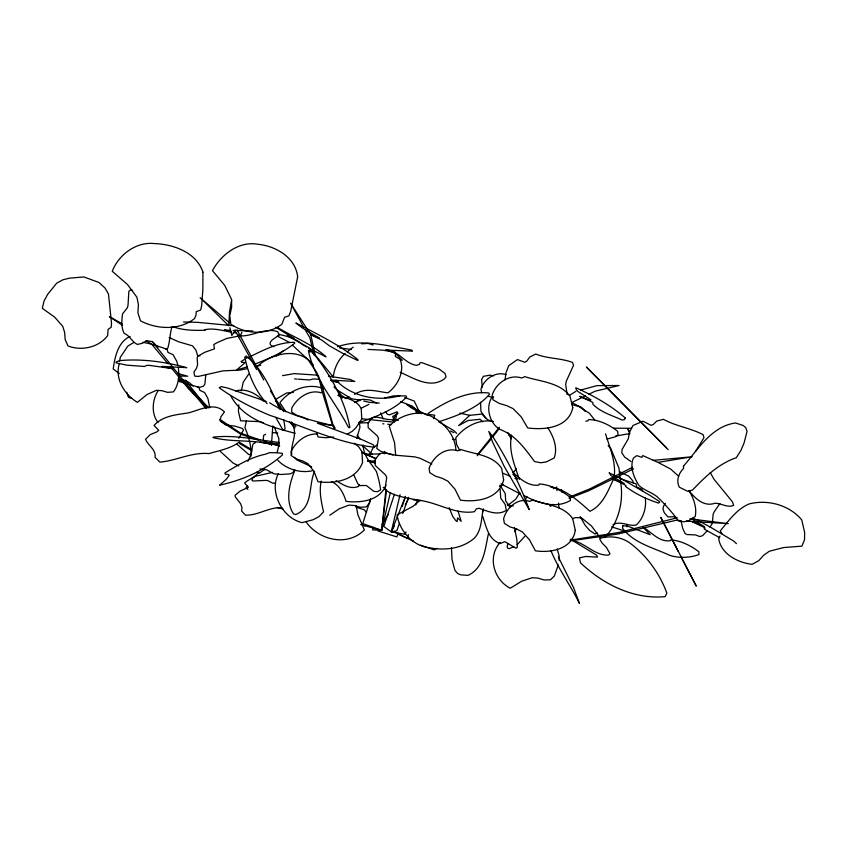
<?xml version="1.0" encoding="UTF-8"?>
<svg xmlns="http://www.w3.org/2000/svg" width="847" height="847" viewBox="0 0 847 847"><rect width="100%" height="100%" fill="white"/><g stroke="black" fill="none" stroke-linecap="round" stroke-linejoin="round"><path stroke-width="1.27" d="M263.237 440.324L263.629 435.358L265.609 434.257M451.451 547.85L452.054 559.655L454.966 570.497L457.634 573.514L460.789 574.869L468.042 575.367C484.219 567.808 485.066 548.528 488.518 533.356M238.759 404.824L238.409 411.398L240.601 420.747L259.891 421.679L263.533 422.801M272.798 425.872L271.421 445.469M250.744 456.851C251.855 446.824 248.827 436.883 244.942 427.746L246.392 420.959M333.284 377.508C333.919 368.561 338.482 359.266 345.153 353.443M205.81 374.628L204.879 384.104L203.481 386.19L199.765 387.301L197.372 387.121M385.893 489.958L381.711 530.317L372.542 529.841L373.368 527.342M171.952 326.783C169.866 333.877 169.908 341.532 167.685 348.456L165.589 349.229M386.56 489.926L381.711 530.317L364.083 525.511M505.077 379.827L505.934 372.955L508.751 365.65L517.464 359.583L524.896 362.304L526.898 361.013L529.703 357.063L535.728 354.035C547.649 358.874 560.756 357.942 572.583 362.463L573.514 365.459L566.304 381.15L565.648 384.358L567.183 394.617M250.807 454.871L248.626 454.426L237.044 444.262M511.588 435.072C508.242 450.339 514.595 465.183 519.391 479.37M483.15 509.523C481.128 519.338 481.647 530.73 474.204 538.311C461.922 548.867 444.506 550.709 429.069 547.702C412.616 545.839 399.466 530.751 397.063 514.891L413.177 506.22L420.123 500.238M119.289 363.723C114.673 379.011 124.52 394.67 137.426 402.325L147.007 394.533L156.272 390.382L161.692 390.636L167.537 392.341L173.339 391.907C178.749 385.343 179.268 375.666 178.357 367.482M119.681 361.171L120.263 357.349L127.855 346.063L133.635 342.569M238.769 438.291L243.438 430.202L242.549 428.497L235.127 426.179L225.651 424.898L220.22 420.895L220.834 416.872L224.444 411.938C214.164 401.383 199.278 410.372 187.727 413.018C175.89 414.776 162.539 415.962 154.038 425.416L158.728 430.35L156.663 431.981L150.268 434.596L145.536 439.297C147.992 445.575 156.314 449.535 155.065 457.348L159.956 462.134C176.42 460.673 191.888 451.97 208.965 453.6C219.119 450.604 230.373 448.624 239.013 442.25M408.36 534.605L407.725 538.47L394.173 531.778M395.475 420.61L396.862 413.029L392.817 420.652M384.294 453.865L384.803 451.335M507.84 543.435L507.152 546.813L507.649 548.115L509.058 548.676L513.811 546.707M390.192 493.134L381.711 530.317L362.76 523.573L370.615 498.661M241.279 390.859L243.301 382.082L248.637 374.183M277.128 452.732L282.422 453.389L282.464 454.871C265.1 470.445 242.295 480.196 219.585 485.183L226.382 479.18L229.23 475.283L228.087 474.415L225.376 474.225L224.91 472.954C237.594 465.247 251.104 457.02 265.778 454.151L269.272 452.7L277.128 452.732L278.801 445.575L278.885 438.651L274.386 427.036M400.059 494.743L391.261 531.852L405.162 534.351L406.041 531.895M241.893 332.246L240.05 336.831M558.3 564.885L554.362 575.992L550.508 579.793L544.166 579.983L538.057 578.152L532.223 577.707L521.636 581.254L510.243 588.231C493.78 579.846 487.141 556.712 500.185 542.419M482.525 512.329L483.468 508.92M231.644 300.156L229.569 311.357L228.806 325.301M356.756 438.418L359.964 427.322L359.266 422.092M370.499 499.741L369.525 503.107L366.148 506.961L360.208 507.237L354.374 505.5L348.869 505.14L339.171 508.825L329.779 515.272M321.214 481.096C318.938 491.218 321.278 501.922 323.554 511.916L318.917 516.67L313.125 519.719L302.04 522.652C282.295 517.866 268.965 492.255 278.292 473.748M402.209 506.57L405.417 496.48M394.437 494.256L383.818 526.516L391.261 531.852L396.82 530.762L399.392 523.34M402.823 513.462L408.402 497.39M415.718 504.918L417.486 500.016M398.249 533.271L396.904 536.934L378.069 530.995M314.544 471.292C308.192 486.083 313.612 506.707 295.825 514.584L293.507 513.864C285.037 500.926 289.367 483.521 294.936 470.127M433.431 418.693L434.765 415.189L429.344 414.543L428.031 413.495C445.903 401.69 466.612 390.721 488.655 392.976L489.555 394.226C476.903 408.963 456.681 415.824 438.598 421.859M405.491 496.416L391.261 531.852L394.31 526.029M525.479 499.666L526.876 496.427M294.163 470.117L293.062 472.499L290.394 473.844L280.982 474.5L273.92 473.791L266.54 469.789L259.923 468.942M719.961 536.056L718.722 538.745C721.104 554.182 738.129 562.747 752.136 564.335L758.88 560.566L763.666 555.251L769.351 551.249L783.56 547.564L801.908 546.156L804.544 539.655L804.65 532.477L801.738 519.899C789.446 505.034 767.742 499.19 749.299 503.88C736.879 508.962 728.579 520.863 720.236 530.91L721.993 533.832M370.001 454.161L372.86 448.307L376.989 444.919M235.286 329.928L231.803 335.528L229.886 327.715M405.258 505.045L408.91 498.047M247.896 461.319L251.411 453.632L252.586 445.448L253.285 443.807L255.625 442.505M385.936 485.183C379.837 500.831 360.674 503.086 346.074 501.382C343.628 493.473 339.467 484.855 331.346 481.636M709.998 527.152L712.359 523.245L713.11 514.425L714.148 511.895L719.844 503.584M695.461 451.589L703.963 437.74L703.095 434.659C690.517 428.021 676.022 426.274 663.423 419.318L656.647 421.118L653.376 424.463L651.11 425.342L642.979 421.203L632.995 425.501L629.533 432.182L628.294 438.82L622.026 449.545L621.836 452.891L624.663 457.094L630.888 461.499M382.188 524.325L388.35 514.32M519.846 492.679L515.696 499.275L507.597 505.521M252.713 478.693L251.834 480.058L252.935 481.022L265.683 480.376L267.832 480.63L272.628 483.15L275.084 483.129M665.35 503.362L663.593 506.008L662.947 508.952L664.313 512.806L668.061 517.009L673.143 516.712L676.255 517.528M514.627 531.63L516.575 528.772M359.488 484.802L358.27 486.57C349.875 489.651 342.855 484.579 336.058 480.673M158.304 390.425C152.333 399.35 150.914 413.569 157.987 422.441M253.465 477.666L258.568 472.668M513.303 472.742L516.426 468.486M499.412 427.216L477.359 454.818M491.281 438.926L477.285 455.697M492.89 436.83L488.783 431.409L492.403 441.658L504.198 466.39L529.248 509.64C519.92 484.209 507.491 459.656 492.89 436.83L499.201 428.624M524.759 536.342L517.146 544.748M371.05 419.392L372.521 417.55L376.947 417.148L387.28 419.371L398.259 420.493M247.673 485.945L246.032 487.819L247.906 489.407M370.319 420.218L368.127 422.664L368.149 427.671L377.444 436.014L378.482 438.301L376.777 448.444L380.419 451.144L393.061 455.072M707.213 530.783L702.618 535.643L699.791 536.575L695.503 534.912L686.811 534.542L685.022 533.388L682.65 528.232L681.401 522.334L679.76 520.513M550.719 506.273L552.593 504.452M264.889 469.249L259.785 472.891L257.139 472.658M491.461 420.938L487.808 419.868L481.848 414.067L469.746 415.337L458.619 425.639L468.01 420.525L480.101 419.286L482.652 421.795M604.853 537.601C618.945 522.43 624.218 500.132 620.258 479.878M356.608 401.658L358.334 400.091L363.109 399.329L370.118 399.985L376.682 403.108M337.551 346.772C360.907 338.366 387.799 345.904 411.504 350.023L412.468 351.134L385.523 350.065C398.439 349.779 404.252 363.522 416.406 365.322L419.487 364.369L419.71 363.13L421.478 362.505L438.915 368.911L445.014 373.4L446.073 376.841L444.262 378.98C429.948 389.122 413.696 378.08 400.165 372.267M347.164 351.865L353.199 347.132M276.249 356.142L283.046 350.997M256.419 367.122C271.284 353.019 299.69 346.158 313.422 365.29M597.135 532.668L595.113 534.023L589.576 530.423L585.086 525.182L580.163 516.585M321.955 392.267L321.119 392.796C309.303 388.995 296.99 397.984 291.707 408.222L291.76 412.129L296.715 415.316L303.12 417.306L308.234 419.932M562.101 492.372L561.508 489.831M569.205 395.496L575.844 391.378M499.624 486.432L502.949 484.368M244.571 359.382L241.088 361.531L241.586 362.294L245.259 362.527L236.578 369.98L247.133 366.92M275.54 399.53L286.487 393.019L293.401 392.394M347.302 434.162L352.426 431.165L356.111 427.544L361.764 419.053L361.235 408.826C357.021 399.805 346.476 398.376 338.048 395.401M493.642 396.798L491.556 397.942C485.342 408.127 489.926 424.283 500.63 429.768C515.759 435.305 525.299 449.154 534.552 461.573L540.862 462.769L546.315 461.901L554.192 457.952C557.993 447.841 553.43 436.237 547.776 427.671M436.872 548.337L434.056 549.83L420.44 545.15M361.351 408.169L369.006 404.315M349.112 396.915L345.735 398.662L340.886 394.829L338.069 390.541M553.25 488.74L555.357 487.66M247.853 357.73C262.623 350.626 277.774 342.103 294.576 342.336L294.661 343.289C282.856 352.776 268.446 358.768 254.407 364.295M632.624 467.248L589.84 488.878L569.195 497.178M571.513 402.685L585.362 395.951M588.644 394.363L595.187 391.187L619.083 385.512L596.976 385.618L580.809 390.022M633.641 468.815L588.527 490.847L569.12 498.322M130.152 336.439C117.987 341.849 114.853 357.032 113.202 369.006L119.311 373.559M354.522 394.374C365.65 387.195 376.417 391.452 387.926 392.839C397.719 385.586 405.11 371.346 400.028 359.181L395.433 356.598L395.358 353.464L394.353 352.066L395.358 352.479L383.066 350.182L367.916 349.409M354.501 402.558L360.219 400.186L351.452 398.746L336.651 389.662L333.972 386.857M549.703 505.797L553.345 504.399M359.086 422.664C375.909 416.766 394.024 410.064 406.581 397.095L406.062 395.898L393.675 395.856L384.644 397.974M612.91 524.738C620.502 520.28 628.326 526.76 636.235 525.002C643.339 518.533 646.642 507.586 645.287 498.1M572.434 518.639L575.611 517.581L581.487 517.856L591.534 526.019L600.682 538.385M255.836 366.55L260.802 365.131M606.928 439.127L615.187 436.861L618.056 434.829L617.654 431.314C609.713 424.929 598.702 419.54 588.527 419.593L587.913 420.832L585.849 421.224M400.028 395.687C378.26 401.827 351.749 397.063 335.952 380.165M282.527 375.666L294.121 373.622L318.44 375.21M677.293 517.792L618.977 532.435L574.075 539.56L570.306 539.348M247.398 368.593L240.336 370.044L222.729 370.901L198.547 376.386L194.842 376.195L194.387 374.935L193.942 371.949L196.419 368.466L197.605 364.697L197.139 357.805L197.859 356.195L204.783 352.288L214.439 348.879L213.793 344.538L217.065 342.686L226.689 338.493L238.716 336.047M615.674 436.099L629.977 433.516L627.669 428.709L629.501 431.981M235.582 390.975C246.032 387.958 256.535 393.527 263.491 401.139M688.971 490.593C693.545 498.11 697.102 507.649 695.228 516.511L688.749 520.767L684.069 521.837L678.394 520.852C672.01 512.096 664.831 503.976 656.923 496.554C651.227 492.149 644.08 490.328 638.797 485.32C634.054 477.592 629.437 467.004 633.418 458.089L636.817 455.612L641.835 457.369L642.757 455.58L657.981 462.388L692.126 456.766L652.921 460.387M272.586 472.372L254.809 476.406L247.006 481.064L244.645 483.065L248.383 487.29L240.008 491.165L235.032 495.368L235.35 496.988L240.633 503.732L241.935 507.491L241.607 511.048L245.545 515.177C258.039 515.59 269.282 506.845 281.892 507.681M312.056 470.826C300.029 473.399 286.201 469.09 277.816 460.26M240.008 335.899C252.692 336.545 265.333 327.26 277.625 331.664L279.372 335.01L273.348 339.086A24.341 7.189 -12.8 0 0 273.899 346.677M333.654 437.063L325.661 437.74L318.101 436.978L316.63 432.584M275.455 400.747L279.605 405.766M252.766 330.976L232.999 330.436M361.669 343.808L368.106 343.416L373.135 344.983M371.547 461.827L373.019 462.356M183.513 321.998L197.436 322.326L233.74 325.767M364.665 454.183L380.367 453.928M613.588 428.19L631.618 428.286M367.46 460.969L375.38 461.001M550.381 486.856C565.87 489.301 578.49 501.138 589.978 511.281C603.255 504.992 608.135 490.36 614.033 478.026C616.457 462.684 609.956 448.169 605.52 433.865M452.563 439.402L455.093 439.519M359.319 423.034L368.921 422.664M179.13 376.015L187.748 376.216L178.219 373.622M570.052 540.375C584.07 541.064 593.631 555.717 608.262 555.113L610.073 553.853L606.261 547.194L602.164 543.139L599.718 539.073L600.512 538.057C610.803 535.6 621.772 536.934 630.401 543.414C646.917 555.844 659.824 573.779 666.833 593.08L665.16 596.648C633.344 599.57 603.138 584.229 580.481 562.842L579.454 557.887L585.669 556.479L597.516 557.104L596.584 555.166L572.688 540.566L617.643 534.065L676.097 520.27L681.115 520.683M379.308 403.087L369.504 402.367L363.702 401.002M351.399 349.504L339.626 347.926M298.123 379.17L309.409 379.954L313.369 378.927L319.848 379.371M689.829 518.84L728.282 523.647L686.123 521.106M230.68 330.266L224.264 330.002L230.966 331.558M294.618 378.884L296.905 379.075M178.781 379.795L185.387 380.367L189.664 382.886L192.968 386.052M279.108 443.839L259.902 442.092L270.564 444.019C250.786 439.529 232.681 442.388 212.883 437.581L213.338 437.126C235.286 434.627 257.424 439.995 279.192 442.43M330.828 380.049L354.787 381.436L350.012 379.424L328.477 376.163M382.749 423.775L383.913 423.881M387.746 424.262L391.536 424.612M361.521 418.725L394.151 422.208M413.22 499.868L420.726 500.63M272.501 432.521L277.721 433.05M317.286 433.95C305.958 433.558 295.995 441.552 291.103 451.398L291.146 455.538L296.206 458.894L302.739 460.98L307.948 463.733L313.972 471.398L318.006 481.752C334.756 483.923 355.804 480.44 362.527 462.568L361.976 451.726L358.599 446.665L354.046 443.15M367.704 460.8L370.298 461.117M233.306 332.522L236.355 332.839L256.62 369.599M158.05 347.185L152.28 341.574L146.616 340.79L142.243 343.321L137.426 344.422C132.068 342.156 129.866 335.528 124.202 333.4C120.952 327.598 121.756 320.304 122.529 313.909L127.283 307.863L128.013 305.396L128.85 291.368L130.565 289.865L132.64 290.457M493.42 421.488C479.264 418.609 464.04 426.899 455.75 437.931L456.649 444.675L459.91 450.53M507.173 504.992L513.367 505.966M493.61 375.824L489.884 375.179L483.436 376.322L481.572 379.572L482.303 387.185M508.909 505.998L511.503 506.464M199.881 355.846L197.542 355.422L195.964 350.213L192.513 345.82L178.812 341.86L169.125 337.53M369.186 461.371L375.39 462.568M332.024 381.245L338.726 382.283L330.775 380.472M231.136 332.14C222.581 330.563 213.539 327.853 204.889 329.652L205.334 330.203C194.545 330.679 182.761 330.394 172.502 326.571M279.722 446.136L263.279 441.827M142.974 342.283L151.719 344.21L166.933 349.123L168.045 352.447L173.053 354.702L176.727 361.203L177.838 364.983M459.847 413.145L469.746 415.337M179.035 381.457L198.929 387.344L199.924 390.382L204.561 392.479L207.907 398.429L209.76 407.545M278.854 445.363L265.016 441.711M295.254 433.325C271.051 427.026 244.105 419.816 230.924 396.216M383.183 487.406L385.438 487.946M277.117 507.554L283.163 509.079M278.557 334.343C286.847 336.068 295.359 338.302 301.786 344.051M323.893 388.784C308.435 382.315 289.558 389.736 279.902 402.674L285.863 411.748M571.566 404.495L578.787 406.507L589.459 413.304L595.081 420.504M234.672 332.32L236.355 332.839L234.46 331.071M506.04 374.67C495.569 371.018 484.113 379.033 480.969 389.112L481.657 392.786M624.038 530.847L611.523 526.834M488.094 396.163L493.155 397.667M131.772 398.386L128.479 397.37L126.754 392.225M356.058 507.205L364.157 509.714L366.539 512.446M256.63 472.287L258.991 473.028M360.706 524.505L365.068 525.871M258.335 440.175L241.067 434.373L220.22 420.895M260.093 439.985L240.421 433.071L219.733 419.286M367.757 460.472L375.189 463.171M266.244 401.467L227.42 387.968L221.321 386.624L219.161 387.714C234.905 399.075 252.332 408.148 270.288 415.506C304.729 426.602 338.334 443.468 374.533 447.184L373.495 444.887L362.4 439.837L317.329 423.172L332.606 425.565L334.544 428.857M397.179 533.674L413.58 541.212M386.476 349.536L395.358 353.464L402.357 360.155L400.26 359.954M404.76 397.487L414.215 401.065L419.911 412.902M400.642 401.669L412.457 406.179L419.593 413.209M311.664 466.803L297.053 460.059L294.407 457.306M269.632 402.77C288.573 414.988 310.838 420.239 332.606 425.565L321.849 390.467L318.599 375.983M361.616 452.573L375.877 458.661L361.785 452.107M503.287 473.325L509.979 476.194M515.018 478.47L517.665 478.926L512.869 474.129M338.186 395.115L342.347 397.963M520.026 493.769L501.064 483.923M523.478 495.304C537.654 502.811 555.431 509.269 570.486 500.418L569.84 496.998C561.286 490.392 550.095 484.59 539.338 483.955L538.798 485.109C528.592 486.602 519.677 478.619 512.668 472.086M362.4 446.38L364.591 447.396L372.468 454.617M450.562 431.059L453.823 432.616M431.843 463.965L420.091 458.312L414.829 456.872L396.121 455.284L384.739 452.923L379.89 453.494L375.126 459.561L375.21 465.405L385.544 474.955L386.73 477.613L384.993 489.566C394.628 496.797 407.64 497.898 419.191 500.302C437.888 502.525 455.379 514.923 474.458 511.694L476.363 508.856L479.021 508.295C487.84 511.217 497.443 516.014 506.315 510.339L505.172 504.42L500.799 498.364L500.101 489.291M418.058 412.701L415.835 411.716L418.09 412.934M571.799 402.6L581.9 407.629L585.319 411.578M619.528 471.567L628.866 476.279L632.751 480.757L633.334 483.034M719.59 537.654L704.778 529.439L704.122 528.433L705.18 528.083L703.772 527.226L692.327 521.667L704.355 526.58L692.867 519.635L692.137 518.195L697.515 520.1L711.057 527.512L733.894 541.191L736.467 543.647M657.981 462.388L670.528 468.952L678.733 476.289M238.748 465.977L233.01 462.97L220.464 451.536M277.371 336.09L289.579 342.516M277.53 327.493C293.581 337.18 312.278 344.126 326.01 356.82L308.467 348.053M178.431 379.308L184.837 382.759L206.075 408.614M121.852 323.628L109.379 316.63L122.222 325.153M427.682 415.475L406.825 404.421L410.89 407.598L421.658 413.664M439.9 422.42L454.013 430.731L456.681 433.389M239.585 443.606L251.633 450.54M302.728 344.708L306.476 346.931M239.235 442.198L251.157 449.323M146.118 340.706L151.719 344.21L168.087 363.892M275.762 327.207L293.888 338.355L287.324 335.698L309.25 347.852L333.443 377.137M292.342 345.089L308.054 359.657L317.286 373.379M228.775 325.777L200.125 297.721L229.473 322.802M668.209 449.641L586.399 367.016L666.42 447.788M291.188 421.975L295.931 426.57M207.324 407.862L188.902 389.249L170.427 366.751M208.838 407.958L188.849 387.174L152.28 341.574M689.691 491.62C695.959 499.148 704.386 507.035 715.048 503.213C721.464 503.298 727.255 508.031 733.661 505.394L732.486 501.89L714 479.264L710.22 472.52M608.157 445.691L610.782 448.529L618.956 468.105L620.131 478.703L636.065 483.817L636.743 487.036L641.888 489.333L642.884 491.44M315.37 355.793L309.335 349.504L310.14 352.056L308.393 350.605C314.332 379.816 335.401 401.7 348.551 427.523L349.864 427.661C345.481 401.605 331.336 376.746 315.37 355.793L310.775 334.745L290.585 303.162L303.829 327.471M267.112 403.627C255.032 391.102 248.298 373.792 244.741 356.979L246.625 358.334L245.979 355.888C262.919 369.25 271.209 389.969 279.743 409.112M185.387 380.367L206.933 407.481M385.311 411.589L387.227 414.045L389.387 414.892L397.169 411.811L397.921 413.516L392.68 416.502L393.94 419.551M305.905 521.646C318.726 540.301 347.408 547.056 364.348 529.947L357.868 514.669L356.174 505.638M357.212 435.072L359.911 438.831M486.157 418.725L480.905 411.388L480.545 402.272M661.698 519.158L696.276 586.135L680.988 556.786M499.921 485.215L505.225 493.483L505.712 501.096L510.508 507.258M270.447 390.996L283.713 411.504M305.047 329.547L309.917 337.847L313.856 354.84M275.773 417.349L283.036 430.128L284.581 430.234L285.026 428.063L283.713 419.583M335.2 428.296L332.67 423.796L320.854 381.648M507.639 432.457L511.207 438.82M380.705 412.807L383.14 418.778M237.054 329.875L263.735 380.007M662.068 519.91L660.766 517.39L678.098 551.206M558.321 556.903L573.546 587.617L579.454 603.435C570.571 585.457 558.618 569.29 550.931 550.698M557.157 548.93L559.136 555.812L559.158 560.492M353.961 475.315L357.773 483.616L359.657 485.575L366.359 485.49L373.802 491.334L377.222 491.736L380.631 489.979C379.848 483.891 378.313 477.464 376.396 471.504C370.965 463.267 363.183 455.538 363.172 444.982M482.525 516.014C486.453 526.474 487.914 539.359 500.206 543.552L504.812 541.667L516.035 548.253L517.316 547.247L516.829 539.158L514.404 527.565M449.132 507.713L452.722 516.426L455.57 520.386L457.126 521.583L457.571 517.845L461.16 521.328L458.036 511.027M291.421 423.108C298.949 433.357 290.15 443.796 291.749 454.543M455.93 450.064C454.86 432.902 441.213 419.625 425.702 413.897C412.838 411.144 398.312 416.809 389.207 426.115L394.554 442.727L395.708 455.612M558.448 503.107L559.136 508.189M238.176 334.745L238.473 336.968M508.613 433.346L508.772 434.966M556.659 486.866L556.945 490.529M626.907 524.346L627.034 526.855M294.989 427.894A113.413 85.992 -87.6 0 1 289.568 421.912M280.802 409.599A113.413 85.992 -87.6 0 1 277.594 403.966M202.92 272.12L202.878 289.24L201.724 305.46L200.623 310.034L196.239 311.675L195.996 315.137L194.588 318.525C179.553 330.595 156.748 329.441 140.528 320.844L137.902 312.903L138.421 304.772L136.939 297.265L127.495 284.507L112.249 271.273C118.538 254.831 136.123 241.554 154.228 243.565C173.402 244.19 196.324 252.332 202.92 272.12M609.268 472.901L610.888 475.474L624.239 483.499L612.127 478.703L624.334 484.611L625.965 485.596L625.499 486.369C635.123 493.812 646.981 499.338 658.468 503.076L659.686 502.345L659.167 501.382L650.041 495.453L622.206 479.222L609.268 472.901M111.508 323.067L111.222 327.217L108.098 329.345L107.675 335.56C98.951 347.535 81.185 351.219 67.94 345.915L65.166 339.531L64.658 332.511L62.763 326.36L54.6 317.064L42.35 308.372L43.991 301.13L47.781 294.195L56.749 283.11L62.858 279.828L69.401 278.155L83.906 276.958L99.025 282.506L105.07 288.086L108.48 294.078L111.508 323.067M683.487 466.146L683.529 468.507C678.648 473.166 675.885 481.032 679.389 487.237L687.679 491.281L692.507 490.053C705.138 476.819 718.51 463.807 736.308 457.687L740.956 450.382L744.015 443.15L747.043 431.43L745.815 427.661L743.115 425.438L735.408 422.971C711.226 426.539 698.172 449.281 683.487 466.146M297.646 276.927L290.712 311.209L288.901 315.846L284.56 317.329L281.839 324.295C267.366 335.37 245.207 334.396 230.85 324.105L229.738 315.709L231.644 307.249L231.538 299.34L224.762 285.46L212.47 270.638C220.834 254.926 238.6 241.014 257.266 244.201C275.317 245.715 295.698 257.297 297.646 276.927M622.937 525.638L622.481 528.105C633.768 543.308 653.757 547.861 670.21 555.537C679.506 558.258 689.892 557.855 698.934 554.584L698.891 551.789C691.036 545.648 680.797 540.714 670.888 539.814L670.146 540.725C659.04 542.228 651.682 532.234 643.117 527.236L650.178 534.722L628.252 526.326L622.937 525.638M575.282 530.296C572.424 549.068 551.185 553.144 535.41 550.815L529.566 539.92L522.281 531.884L516.691 529.015L509.947 526.866L504.399 523.361L503.584 518.989C506.21 507.904 518.025 497.104 529.798 501.435L532.498 500.005C546.273 504.717 564.091 505.627 572.752 518.872L575.282 530.296M625.224 417.931L624.451 419.636L622.153 420.059C612.222 415.422 600.502 412.256 592.805 404.135L592.964 402.674L591.354 401.637L579.708 396.375L589.173 400.102L590.962 399.816L577.802 391.43L576.32 389.885L575.759 387.757C593.239 395.454 610.931 405.533 625.224 417.931M572.784 407.703C568.453 427.989 544.674 430.107 527.723 427.968L521.201 416.851L513.06 408.625L506.781 405.649L499.19 403.394L492.975 399.784L492.107 395.369C495.675 383.31 509.291 373.654 521.763 378.037L524.812 376.64C540.121 381.669 559.592 382.23 569.967 396.152L572.784 407.703M503.626 479.868C499.042 498.968 477.041 502.43 460.472 500.175L455.03 489.259L447.904 481.191L442.229 478.301L435.273 476.12L429.683 472.594L429.111 468.232C432.902 456.925 445.511 446.57 457.74 450.858L460.662 449.45C474.627 454.278 492.996 454.871 501.689 468.455L503.626 479.868M319.139 337.985L310.521 334.533L321.701 340.039L329.324 345.756L342.601 353.263L357.932 360.568L357.752 359.52C339.171 344.602 317.011 333.951 295.899 323.014L302.326 327.948L319.139 337.985M119.512 360.61L116.103 362.029L116.124 362.855L126.711 365.152L144.435 366.476L147.007 365.301L149.93 365.428L173.084 368.741L161.883 366.402L186.753 367.662C165.334 361.817 141.682 358.567 119.512 360.61"/></g></svg>
